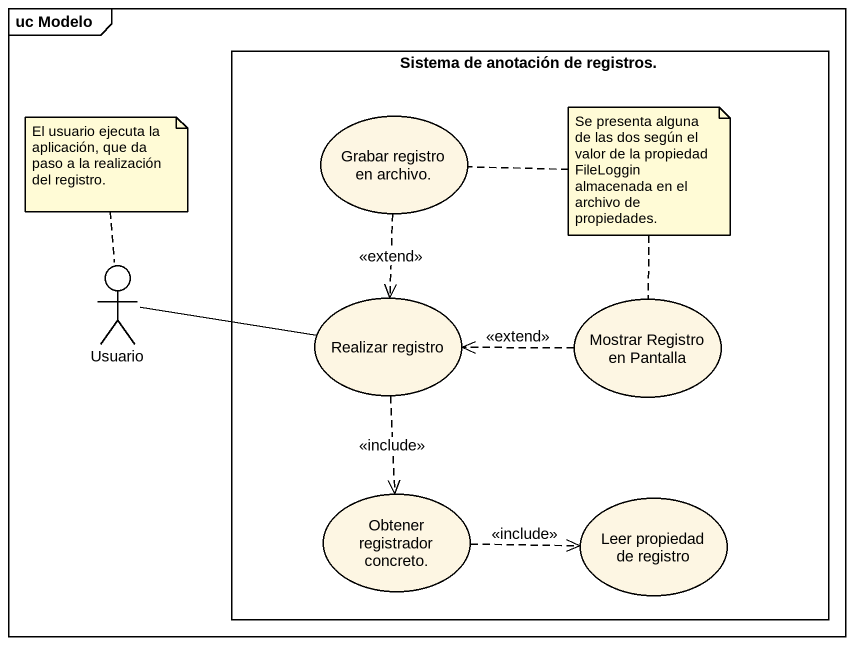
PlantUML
@startuml
mainframe uc Modelo
rectangle "Sistema de anotación de registros." as Sistema_de_anotación_de {
  usecase "Grabar registro en archivo." as Grabar_registro_en_archivo
  usecase "Realizar registro" as Realizar_registro
  usecase "Mostrar Registro en Pantalla" as Mostrar_Registro_en_Pantalla
  usecase "Obtener registrador concreto." as Obtener_registrador_concreto
  usecase "Leer propiedad de registro" as Leer_propiedad_de_registro
}
actor Usuario
Grabar_registro_en_archivo ..> Realizar_registro : <<extend>>
Usuario -right- Realizar_registro
Realizar_registro ..> Obtener_registrador_concreto : <<include>>
Mostrar_Registro_en_Pantalla .left.> Realizar_registro : <<extend>>
Obtener_registrador_concreto .right.> Leer_propiedad_de_registro : <<include>>
note as N1
  Se presenta alguna de las dos según el valor de la propiedad FileLoggin almacenada en el archivo de propiedades.
end note
N1 .. Grabar_registro_en_archivo
N1 .. Mostrar_Registro_en_Pantalla
note top of Usuario : El usuario ejecuta la aplicación, que da paso a la realización del registro.
@enduml
